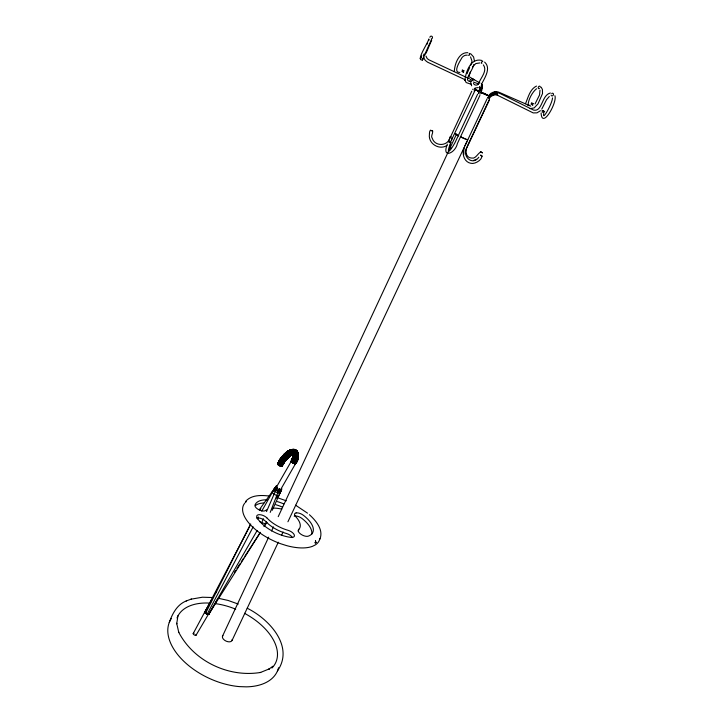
<?xml version="1.0" encoding="UTF-8"?>
<svg xmlns="http://www.w3.org/2000/svg" width="723" height="723" viewBox="0 0 723 723"><rect width="100%" height="100%" fill="white"/><g stroke="black" fill="none" stroke-linecap="round" stroke-linejoin="round"><path stroke-width="1.08" d="M292.67 449.426L293.393 449.661C296.547 452.625 290.827 457.153 293.484 459.819C295.264 461.355 298.382 460.813 297.316 457.704C297.37 453.511 291.965 455.707 290.953 452.481C290.501 449.561 293.881 448.468 296.014 450.149C297.27 454.451 293.104 458.391 291.911 462.34L293.646 454.116L292.652 451.685L291.062 451.233L287.682 452.471L282.413 456.963L277.759 463.805L281.22 458.527L288.043 452.282L292.688 449.778L295.327 449.941C296.457 454.198 292.869 458.03 291.351 461.753C291.758 451.92 302.856 456.33 295.192 463.823C298.228 459.322 295.273 455.4 291.938 452.851C291.27 451.369 293.158 448.594 294.595 449.977C297.216 453.972 288.459 459.792 294.243 461.852C299.042 464.021 299.647 451.279 295.906 450.393C289.2 453.393 283.398 459.222 280.66 466.163C280.75 459.602 292.381 458.608 291.053 452.399C285.974 446.913 280.163 461.554 277.93 464.546C280.307 457.776 286.136 449.986 293.737 449.543L294.234 450.077C297.144 454.622 287.221 461.247 293.8 463.47C298.364 464.573 298.653 454.64 297.632 451.902L297.099 451.495C289.724 452.752 285.504 460.949 281.599 466.254C279.548 466.326 276.114 464.338 278.572 462.042C280.66 456.448 290.357 446.037 294.089 455.526C295.698 456.954 299.241 454.948 297.795 452.932C293.972 450.565 291.089 458.147 287.754 455.553C285.332 453.791 286.489 450.736 289.534 450.384C298.59 445.549 300.786 458.319 295.553 463.66L279.819 491.016M288.314 451.007C286.308 453.646 273.222 461.861 281.446 464.509L289.959 455.716L289.372 453.583L287.754 452.137L286.796 452.074L285.242 453.375L280.858 458.382L284.898 461.229L291.36 453.538L296.087 450.709L296.801 450.836L297.171 452.227L296.105 454.216L294.342 454.713L289.417 453.637L285.404 455.047L282.792 457.343L277.858 463.669L282.955 464.41L287.167 457.813L291.27 453.185L296.972 451.152L297.659 452.372L297.713 455.21L294.731 463.777C306.886 443.814 282.738 454.677 281.003 466.227C282.982 459.747 286.326 452.02 293.005 449.372M464.88 80.352C465.838 71.604 470.763 57.768 481.645 60.407M284.97 453.954L291.134 449.733L292.761 450.049C295.689 452.508 290.727 457.74 294.885 459.078C298.726 460.533 298.816 454.866 297.795 452.58L297.171 452.227C292.842 450.881 290.303 459.159 286.642 456.484C282.494 453.728 287.89 450.989 290.628 450.095C292.652 448.341 294.894 451.486 293.881 453.366C289.236 456.475 282.856 458.274 279.747 463.651L278.21 463.497L281.717 464.726C286.281 460.199 289.986 451.676 297.162 451.857C299.123 453.285 295.924 456.231 294.107 455.02C287.98 448.143 279.539 458.057 277.731 464.139L278.798 461.861L280.479 462.096L282.964 463.832L282.295 465.91L280.47 463.931C284.781 459.186 290.791 453.014 297.605 453.646L298.111 454.252M298.039 452.932C299.674 457.008 293.294 460.461 295.571 463.542M285.874 459.711C276.746 450.375 286.841 465.196 288.622 456.647C288.558 453.827 283.416 451.776 283.823 455.725C287.637 462.648 291.414 451.866 296.331 451.812L297.795 452.932L298.346 454.821M282.286 456.809C287.555 448.64 299.006 454.912 294.134 463.606C295.689 461.03 301.428 450.031 294.505 450.926C290.944 453.556 295.797 458.951 291.676 462.133C293.899 459.521 291.559 452.453 296.557 453.014C302.648 454.677 289.308 470.628 296.791 456.52C298.951 453.601 295.761 447.157 292.815 451.333C292.535 455.056 296.078 458.753 292.173 462.548C294.857 458.997 293.457 444.22 287.682 452.471C287.537 455.653 292.444 456.575 292.797 453.14C293.421 449.706 287.664 449.236 289.083 452.932C290.538 457.767 297.858 450.556 298.228 456.565M450.872 142.485C448.856 140.479 447.627 142.16 450.791 142.521C445.883 154.821 449.155 153.339 455.092 142.44L477.551 94.342M275.535 488.694L291.242 461.337C294.885 460.958 295.969 454.08 294.867 450.791C287.835 446.579 282.856 458.942 280.786 464.112L282.332 465.748L281.943 464.943L287.284 458.292L284.022 454.93L282.205 456.692M296.683 450.908L296.078 454.451L292.472 462.756C294.885 459.539 291.288 454.08 294.894 451.884C300.777 450.772 295.906 460.171 293.674 461.852C291.541 460.054 298.933 455.038 297.243 451.324M552.499 97.912C552.345 103.389 542.114 121.545 543.696 113.737M295.264 462.151C300.262 447.465 281.274 456.828 278.744 463.461L281.943 464.943M297.876 452.634L296.791 456.52L293.339 461.681C304.455 438.924 280.976 454.586 278.599 465.205L281.22 458.707L285.242 453.375M297.524 458.807C299.783 452.453 291.984 451.83 289.128 456.258M297.894 457.921L295.364 463.805L297.252 459.476L293.493 456.692L293.357 451.938L292.499 450.321L289.778 450.221M297.316 459.692L295.481 463.75C305.612 445.54 283.1 455.463 279.06 463.488L282.115 465.16L284.898 461.175L280.858 458.337L277.804 464.338C278.924 455.336 299.702 447.338 296.078 462.16M287.293 458.165L283.859 462.81L281.229 461.726L279.684 460.126L283.768 462.404L281.843 466.218L281.148 464.302C283.488 458.382 286.995 449.625 294.442 449.498L295.237 450.7L295.038 453.077L291.261 461.59C290.836 454.18 299.376 461.482 298.301 454.514M297.731 457.415L294.984 463.823C295.562 460.985 297.939 456.222 294.767 454.261L293.619 454.288L295.228 452.481L294.794 450.266L293.674 449.444L291.134 449.733M482.386 156.285C481.355 154.776 478.942 154.686 481.708 156.078C482.675 159.367 474.993 164.537 470.836 163.29C463.515 161.97 461.482 152.526 464.573 146.642L487.148 98.69M196.069 635.192L208.92 613.429M463.814 148.567L463.814 154.397M279.458 489.064L278.373 491.242C282.187 482.612 274.523 498.861 279.177 489.1C274.324 497.93 282.178 484.076 278.183 491.08M284.826 461.202L286.01 459.629L282.241 465.377L281.148 464.302L278.454 463.461C280.804 455.101 302.431 448.287 293.466 463.316C296.096 458.454 293.032 449.091 286.362 453.059M492.625 95.002L492.038 95.084M296.267 462.096C302.331 444.672 281.898 459.222 280.307 466.064C283.055 459.06 288.92 453.113 295.671 450.113L296.801 450.836M293.99 454.64L294.767 457.776L292.788 462.955C294.189 459.123 294.885 447.998 288.116 451.152M292.345 449.543L293.068 449.833C295.87 453.52 293.357 458.4 291.496 461.934C295.237 457.831 293.511 446.886 286.624 452.182M541.111 113.059C541.961 129.851 557.451 102.422 554.912 95.716M293.086 457.361C292.2 453.719 298.581 453.411 298.156 456.837M293.249 457.867L293.565 455.635L292.553 452.056L290.122 451.035L287.808 451.568M297.298 458.969C297.587 447.799 282.087 458.59 279.394 463.56L282.313 465.567L283.768 462.404M297.704 458.617L298.247 456.285M298.192 454.216L296.475 458.581L293.674 461.852M276.123 486.561L274.415 489.706L275.843 486.687M450.709 142.621L450.095 146.552L450.565 148.233M525.476 103.714C528.133 97.659 529.869 89.146 536.502 86.073M296.493 461.88C296.105 459.81 291.559 458.03 291.242 461.337M482.72 61.672C483.036 59.123 480.162 64.23 481.907 63.226M290.04 450.122C284.654 453.628 281.473 459.846 279.937 465.937L281.527 462.593M297.569 457.171L298.328 455.138M287.23 452.002L281.943 459.268L279.584 465.784C282.377 458.789 288.197 452.453 295.111 449.697M279.223 492.517L280.858 489.588C275.987 499.331 285.233 483.072 280.208 491.034M284.229 455.02L280.614 461.292L279.232 465.603C281.012 455.815 298.482 444.925 293.122 463.145L296.105 456.213L297.099 451.956L296.575 450.565M292.128 460.289L293.574 455.318L293.854 451.36L291.532 450.212L289.155 450.845M177.948 615.707L176.719 623.822L176.683 623.262L178.771 632.408L178.572 631.947C193.547 661.31 228.884 677.812 260.705 672.426L260.244 672.562L269.299 668.883L268.857 669.209L272.806 666.254M205.766 611.513L204.862 612.236L206.191 613.655L204.853 611.803L212.146 599.105M280.397 460.235L278.102 464.762L281.048 458.572L284.022 454.93L280.343 461.084L278.897 465.413L280.479 462.096M293.439 455.58L293.393 456.412M292.381 449.643C286.606 453.294 283.208 459.873 281.319 466.254C284.085 460.289 290.149 450.7 297.731 453.294L298.183 453.917M467.157 73.674L467.383 72.915M293.674 449.444C287.239 452.508 283.787 459.792 281.599 466.254L282.829 463.633M282.675 456.8L279.909 460.696L278.328 464.988C280.334 458.825 286.028 453.646 292.752 454.035M471.767 91.234L449.598 138.952C446.642 146.444 434.749 146.272 432.354 138.454C429.941 136.313 434.469 131.667 431.911 130.628C428.811 128.811 429.616 134.722 429.299 136.295C429.652 144.627 439.946 150.167 446.941 145.44M447.383 144.13C441.211 159.078 455.363 153.448 457.37 143.57L479.882 95.445M448.368 141.907L450.284 136.701L451.215 137.027M292.652 458.49L293.167 456.882M292.652 458.698C297.587 449.561 287.998 449.308 283.561 455.02M292.833 459.141C296.981 453.673 291.477 447.004 286.362 452.788M295.562 460.632L295.897 458.002L294.342 454.713L290.863 453.863L286.642 456.484M295.906 460.659C300.199 446.579 282.612 459.277 280.108 463.777L282.196 466.046L283.073 464.166M296.231 460.65L296.954 455.626C294.171 453.176 289.616 454.424 287.212 456.909M296.529 460.605L298.201 456.005M281.843 466.218C284.166 459.81 287.682 452.761 293.99 449.57M296.782 460.524L297.84 457.668M296.999 460.406L297.885 458.165M426.055 53.267L431.721 40.072M467.139 146.624C464.627 151.261 466.326 158.003 471.387 158.039C475.978 159.512 478.283 151.938 481.22 152.083M319.837 539.259C323.859 529.86 315.906 520.623 309.381 514.686M280.108 463.777L281.148 464.302L282.042 466.145C284.654 459.72 288.278 451.974 295.409 449.878M281.229 489.534C275.608 499.71 285.675 482.34 279.665 491.983M467.654 72.119L469.67 67.564M266.588 521.717L263.994 526.624M270.212 512.39L278.653 490.646C276.945 490.546 272.96 486.236 276.773 487.555M282.196 466.046C285.187 460.334 289.064 449.363 296.972 451.152M428.784 40.461L429.101 39.675M280.108 491.26L281.446 489.091L280.045 492.173L281.609 488.974M451.495 140.163L452.282 137.497M423.75 56.683L422.603 59.584L422.63 58.717M292.029 459.927L292.815 458.129M470.51 71.532L468.92 76.62L479.918 83.018M292.047 460.099L292.978 457.984M293.186 457.867L291.441 461.193M293.222 461.328C298.716 453.258 286.046 450.33 282.585 457.135M293.89 461.699L295.092 455.951L291.496 453.438C286.29 454.568 283 459.656 280.786 464.112M295.571 462.187L296.963 459.015M260.027 521.816L261.636 522.765L263.407 518.698M266.507 511.586L276.24 489.218M427.23 44.094L427.645 43.145M169.263 622.503C172.399 613.592 177.243 604.274 186.679 600.795M424.211 55.635L431.514 39.476M272.209 510.321L281.202 490.601L280.298 489.643M277.713 463.958L278.798 461.861M278.78 462.711L282.232 456.575M470.583 65.585L472.029 61.193L470.546 56.918M473.746 64.519C472.788 71.008 461.771 81.97 471.477 81.419M279.06 463.488L280.669 460.334M281.446 464.509L282.151 463M282.042 466.145L283.045 464.012M478.743 90.908L475.409 89.643L450.167 142.783M222.467 636.285L268.685 537.108M271.55 530.971L273.448 526.886M278.219 516.665L456.439 134.279M481.455 84.428C484.338 78.31 491.568 68.369 484.618 62.097M421.654 55.924L420.524 58.22M423.994 57.027L422.395 60.072M232.11 640.316L278.301 542.214M281.672 535.056L283.109 531.992M287.926 521.771L464.021 147.727M464.988 145.684L466.913 141.6M467.591 145.648L489.471 99.268M489.471 99.774L466.913 147.591C461.554 156.511 472.634 166.173 478.807 157.234M277.343 487.835L275.526 490.926L277.343 487.835L275.526 490.926L277.28 487.962L276.186 489.878M275.526 490.926L277.063 487.862M428.829 38.979C427.889 43.452 415.3 61.103 422.494 59.973M279.44 492.67L281.184 489.715L279.9 491.541M277.487 670.899C294.65 646.235 268.775 618.798 247.221 608.242M291.224 461.455L292.065 459.783M250.673 523.949L205.612 613.231L207.51 614.279L208.956 614.207M274.18 489.48L276.059 486.841M275.074 488.676L276.096 486.706L274.379 489.525M276.249 486.1C273.665 492.969 274.848 486.172 276.656 486.353L274.695 489.073L276.656 486.353L276.249 486.1L276.656 486.353M250.646 524.527L204.826 612.137L205.621 613.231L205.35 612.86M253.167 526.859L207.176 614.161L205.133 612.715M290.863 449.896C297.686 448.902 294.505 458.346 291.821 461.184L294.062 457.74L295.797 452.95L295.617 450.673L294.089 449.498M295.897 460.741L294.442 463.705L295.255 459.177L293.809 454.83M297.252 459.476L295.3 463.054L296.43 461.373M193.204 633.556L204.844 611.848L205.838 611.513M469.805 80.868L469.525 81.383M470.312 79.892L470.61 79.358M279.792 460.099L278.012 463.57L281.148 464.302L286.425 456.8M278.644 462.512L279.946 460.108M278.961 462.919L281.428 458.653M279.458 463.353L285.016 455.508M279.765 463.56C282.901 457.505 288.305 450.293 295.671 450.113C298.617 453.565 295.671 458.608 294.008 462.042L295.635 460.533M274.758 488.974L276.52 486.01M280.09 463.759C283.543 458.011 288.459 450.456 295.906 450.393L296.213 452.58L294.424 454.369M280.434 463.949L285.883 456.249M281.816 464.464L286.868 457.343M282.124 464.518C285.224 459.991 292.336 446.624 298.192 453.574M282.395 464.546L284.528 460.849M282.63 464.528L283.868 462.548M282.82 464.491L287.031 457.587M257.37 518.942L258.463 516.99M261.753 511.152L274.894 487.781M210.863 601.735L205.278 611.522C204.184 613.059 207.347 614.704 208.811 614.315A2.377 0.985 29.8 0 0 208.866 613.366M275.517 488.142L276.611 486.236M215.517 593.24L216.638 591.287M277.533 492.101L279.177 489.236M209.019 614.107L217.442 599.457M472.607 66.859L475.743 63.588L479.837 62.928M204.817 611.956L205.368 613.005L208.604 614.387L257.117 530.565M291.315 461.247L292.3 459.566M541.78 109.092L546.516 99.738L549.308 96.493M276.674 498.283L278.373 495.4M279.503 493.484L281.202 490.601M295.535 463.407L296.529 461.726M469.028 53.99C470.456 51.695 469.498 56.358 468.594 55.391M279.177 489.1L277.424 491.983L277.849 492.182M208.604 614.387L260.416 532.309M295.445 463.235L296.502 461.554M234.496 572.236L235.716 570.357M236.936 568.477L239.991 563.768M241.211 561.888L243.651 558.129M244.871 556.249L260.126 532.734M264.401 526.145L266.841 522.386L265.784 523.786L261.636 522.765M281.048 458.572L283.705 454.884M291.604 461.175L292.725 459.476M279.665 460.388L280.931 458.364M279.765 460.533L281.057 458.427M280.913 461.509L285.305 455.734M281.907 462.124C285.16 457.605 291.496 448.179 297.74 452.227M282.566 462.467L286.66 457.072M283.389 462.783L284.699 460.994M283.588 462.819L284.817 461.102M280.416 491.034L281.645 489.218M295.12 462.865L296.303 461.166M535.038 103.958L539.557 94.921L539.982 90.221M259.349 509.715L275.4 487.175M294.885 462.657L296.123 460.958M490.086 93.963L490.827 94.252M280.931 458.454L282.341 456.611M281.428 458.87L287.754 452.137L291.857 451.712C294.053 452.878 292.49 456.828 295.58 456.9C298.003 457.343 299.006 454.387 297.017 452.978L294.966 453.194L290.275 455.463M281.672 459.06L284.735 455.309M284.537 461.039L287.167 457.813M284.699 461.138L285.928 459.512M292.996 461.527C294.966 458.545 298.716 454.939 296.981 451.089M259.476 510.357L260.858 508.612M285.54 459.521L288.576 456.412M285.721 459.638L287.248 458.002M285.983 459.747L287.284 458.292M245.567 501.455C251.324 494.767 261.337 495.056 269.345 496.059M287.139 458.418L288.567 457.017M286.823 458.373L288.622 456.647M287.004 458.418L288.622 456.855M283.561 455.147L285.413 453.339M283.606 455.309L285.612 453.357M283.687 455.499L285.847 453.42M420.497 58.274L421.301 57.849M540.461 110.718L536.981 112.842L533.212 112.915L497.939 95.481M286.932 456.719L290.167 454.46L293.05 454.216M287.483 457.063C289.824 454.36 297.533 451.848 298.021 457.09M287.736 457.171L291.414 454.225C294.27 453.764 297.587 455.897 297.026 459.096M287.971 457.234L290.004 455.481M288.179 457.252L289.959 455.716M288.35 457.225L289.869 455.924M285.233 454.74L290.022 451.776L292.499 452.426L293.457 455.336M285.404 455.047L287.826 453.176L291.007 452.011C294.659 453.357 294.306 458.599 292.363 461.292C294.722 458.328 299.205 452.264 294.442 449.498M285.603 455.345L289.083 452.932L291.857 452.481C294.876 455.201 295.02 459.846 293.8 463.47C295.861 460.759 296.403 456.547 293.357 454.333M286.091 455.951C287.835 454.469 291.062 451.748 293.158 454.026M285.025 453.583L286.796 452.074M284.97 453.746L286.995 452.011M285.016 454.189L289.092 450.926M315.345 543L316.285 542.241L315.345 543L314.848 542.521M288.875 456.213C294.984 453.448 289.806 455.617 290.04 451.396C295.806 445.567 295.382 458.834 292.074 461.22C294.532 458.346 298.183 452.191 293.737 449.543M529.697 105.224L528.26 105.63M286.407 452.544L288.811 450.899M289.571 456.195L292.372 454.36M290.971 455.219L289.363 456.249M292.155 454.568L290.529 455.436M536.547 88.757C532.499 91.875 528.26 99.422 528.043 105.332M287.944 451.333L290.33 450.086M473.89 160.28L476.448 159.268M450.935 147.709L450.104 147.844M191.008 599.186L202.467 597.216L213.032 597.55M186.2 600.967L191.45 599.024M289.534 450.384L291.74 449.57M289.327 450.592L292.056 449.579M293.258 454.161L296.647 453.664L298.256 455.436M550.402 93.023C541.446 95.056 542.557 112.146 533.547 110.077L499.105 93.032M478.292 87.555L475.327 88.016M481.166 91.469L481.256 90.999M432.743 130.999L430.339 130.248M292.688 454.442L293.945 454.171M475.237 88.486L474.65 88.387M459.864 72.454C452.616 72.77 459.882 61.265 461.274 58.87C462.178 56.475 465.043 54.758 467.302 55.192M491.134 93.077L492.029 93.674M292.056 454.478L293.285 454.342M479.322 90.393L479.846 90.429M474.903 88.486L474.324 88.459M467.817 52.671C458.725 52.119 454.559 64.338 454.315 71.568M478.96 92.173L478.49 92.309L478.942 92.698M293.619 454.288L296.629 454.803L297.84 457.325M472.589 89.281L473.176 89.381M530.067 108.649L534.152 107.926L538.02 103.841L542.512 93.574L542.422 89.507L541.175 87.194M208.125 614.315L205.368 613.005L204.952 611.676M205.748 611.604L205.278 611.522L205.368 613.005L206.85 614.017M218.346 598.273L228.079 600.442L238.247 604.067M474.415 89.751L474.695 89.724M478.255 93.294L478.554 93.629M541.988 111.866L544.021 112.815L543.497 112.436M278.653 490.646L280.714 491.215M474.469 91.134L474.044 90.89M530.953 103.995L532.851 105.187L532.462 104.808M530.736 106.164L498.852 92.192M424.121 55.933L423.289 55.319M473.14 80.768L471.071 80.081M278.671 498.129L286.317 500.822M471.306 84.311L466.163 82.549L464.844 80.045M473.529 82.133L478.644 83.922M489.245 96.249L481.193 92.661M479.557 91.342L476.909 90.348L478.816 91.423M489.317 94.849L489.914 95.201M477.18 90.538L479.024 91.378M480.867 92.21L482.711 93.041M424.085 54.342L425.025 54.74L423.913 54.18M480.912 91.957L482.395 92.634M450.772 136.954L450.302 136.719M463.1 70.447C459.982 69.074 466.371 71.957 463.181 70.556M469.498 78.816L428.793 59.774L427.176 58.527L425.964 56.069M465.323 79.837L427.591 62.187L425.251 60.361L423.723 57.713M488.829 96.493L488.396 96.358L490.049 97.741M482.313 92.526L485.992 94.279M481.509 92.743L488.504 95.734L483.895 93.339M488.359 97.795L487.682 97.524L489.516 98.599M532.245 103.371C529.435 101.952 535.436 104.898 532.48 103.407M294.785 449.57L296.313 450.33M479.629 93.845L480.126 94.107M489.67 95.418L489.191 95.382L490.655 96.954M486.57 94.65L488.802 95.707M295.617 505.214L307.519 513.167M490.61 94.478C489.363 94.126 490.935 96.249 491.541 96.376M205.088 611.586L205.368 613.005L207.817 614.36M482.431 152.824L481.536 152.282M205.368 613.005L207.51 614.279M463.072 71.984L463.642 72.318L461.825 71.206M449.019 150.158L448.558 149.778M480.334 151.541L482.431 152.815M480.434 92.716L480.894 93.104M470.655 53.728L473.574 56.891L474.487 61.193M475.409 89.643L479.385 91.785A1.292 0.488 18.5 0 1 479.683 91.026M296.014 450.149L297.632 451.902M483.344 64.889C487.926 71.089 480.162 78.265 478.545 83.904C477.135 85.892 473.963 85.278 473.502 83.38M471.622 85.811L470.519 81.518M539.457 88.549A1.31 0.958 -63.3 0 1 538.219 87.89A1.31 0.958 -63.3 0 1 539.213 86.236A1.31 0.958 -63.3 0 1 540.28 87.185M492.191 92.417A1.301 0.533 64.9 0 1 493.068 93.032M493.475 94.469A1.301 0.533 64.9 0 1 493.42 94.65M494.143 94.379A1.31 0.615 73.3 0 1 493.809 94.361M493.619 91.938A1.31 0.615 73.3 0 1 494.261 92.86M494.568 91.568A1.319 0.678 82.1 0 1 495.219 92.246M495.861 91.487A1.329 0.723 -88.7 0 1 496.285 92.119M496.349 92.436A1.329 0.723 -88.7 0 1 496.367 92.779M497.108 91.685A1.329 0.759 -79.4 0 1 497.343 92.833M498.129 91.929A1.338 0.777 -69.9 0 1 498.264 93.059M481.762 89.95A1.274 0.56 14.6 0 1 481.229 90.492M481.916 88.631A1.274 0.714 10.6 0 1 481.925 89.363M481.907 87.375A1.274 0.859 5.6 0 1 481.889 88.586M481.753 86.236A1.283 0.976 -1.2 0 1 481.97 87.781M481.455 85.287A1.283 1.075 -11 0 1 481.97 87.067M481.663 84.672A1.301 1.139 -24.8 0 1 481.898 86.48M481.726 84.284A1.31 1.184 -41.2 0 1 481.934 85.748M481.446 83.904A1.329 1.193 -56.5 0 1 481.798 85.097M551.712 93.52A1.41 1.139 -61.7 0 1 553.393 93.827A1.41 1.139 -61.7 0 1 552.67 95.761A1.41 1.139 -61.7 0 1 551.116 95.12M492.453 95.825A1.31 0.488 58.7 0 1 491.197 94.406A1.31 0.488 58.7 0 1 491.64 93.674M493.384 95.309A1.319 0.56 67.2 0 1 492.182 94.017A1.319 0.56 67.2 0 1 492.734 93.041M494.351 94.83A1.329 0.624 75.9 0 1 493.213 93.972A1.329 0.624 75.9 0 1 493.692 92.472M495.237 94.632A1.338 0.669 84.9 0 1 494.152 93.755A1.338 0.669 84.9 0 1 494.848 92.201M496.114 94.577A1.347 0.705 -85.9 0 1 495.083 93.692A1.347 0.705 -85.9 0 1 495.996 92.128M497.153 94.442A1.356 0.723 -76.7 0 1 495.987 94.126A1.356 0.723 -76.7 0 1 496.936 92.228M497.776 94.912A1.356 0.732 -67.5 0 1 496.828 94.216A1.356 0.732 -67.5 0 1 497.993 92.535M479.828 91.062A1.292 0.66 15.2 0 1 479.756 89.878M481.283 90.258A1.292 0.66 15.2 0 1 481.635 90.628M480.352 90.357A1.301 0.813 11.2 0 1 479.774 88.92M480.84 89.652A1.301 0.949 5.8 0 1 479.747 88.161M481.789 88.079A1.301 0.949 5.8 0 1 481.988 88.287M481.256 88.929A1.31 1.057 -1.8 0 1 479.692 87.619M481.265 88.323A1.319 1.148 -13.4 0 1 479.647 87.257M481.184 87.835A1.338 1.211 -29.9 0 1 479.602 87.067M481.22 85.441A1.338 1.211 -29.9 0 1 481.536 85.54M481.346 87.311A1.356 1.238 -47.4 0 1 479.584 87.004A1.365 1.247 -62.2 0 0 481.373 86.823M429.887 37.307A1.383 1.301 -76.5 0 1 431.288 36.141A1.383 1.301 -76.5 0 1 432.481 37.488A1.383 1.301 -76.5 0 1 431.279 38.879M267.076 499.846A27.42 12.671 25 0 0 254.993 505.052A6.055 2.802 24.3 0 0 258.915 509.778A6.055 2.802 24.3 0 0 265.703 510.438A24.329 11.315 25.2 0 1 266.579 509.796M277.298 501.59A27.42 12.671 25 0 1 283.778 503.922M319.882 538.599A41.807 19.53 25.1 0 1 315.355 544.889L312.589 546.281A41.807 19.53 25.1 0 1 286.389 545.549L281.148 543.895A41.807 19.53 25.1 0 1 244.473 503.533M245.025 502.856A41.807 19.53 25.1 0 1 246.326 501.635M298.771 529.236A24.257 11.342 24.9 0 1 298.274 531.17M311.685 534.387A27.429 12.788 25.3 0 0 301.862 518.373A5.947 2.72 25.5 0 0 294.189 516.159M256.538 518.084A6.155 2.919 24.5 0 1 265.594 521.31A24.094 11.188 25.1 0 0 286.471 533.52A6.191 2.946 25.5 0 1 292.472 537.569M255.508 505.522A27.384 12.743 25 0 1 263.805 503M275.852 504.717A27.384 12.743 25 0 1 282.322 507.049M272.987 508.133A24.329 11.315 25.2 0 1 281.753 509.128M279.62 491.929A3.85 1.085 29.8 0 1 279.015 493.294A3.85 1.085 29.8 0 1 274.379 490.781A3.85 1.085 29.8 0 1 274.46 489.128M278.726 495.02A3.85 1.094 29.8 0 1 276.936 495.562A3.85 1.094 29.8 0 1 272.716 492.996A3.85 1.094 29.8 0 1 273.059 491.577M195.942 634.46A1.663 0.723 29.7 0 1 195.355 635.336A1.663 0.723 29.7 0 1 193.312 634.062A1.663 0.723 29.7 0 1 194.144 633.33M244.464 613.294A54.18 31.613 25.1 0 1 271.929 668.043M177.027 617.993A54.18 31.613 25.1 0 1 208.631 603.036M215.481 603.642A54.18 31.613 25.1 0 1 235.68 609.164M278.536 667.772A59.295 34.984 25.1 0 1 246.308 686.85L239.449 686.615A59.295 34.984 25.1 0 1 182.829 660.316A59.295 34.984 25.1 0 1 171.288 618.599M232.191 639.494A5.242 3.055 25.1 0 1 226.326 641.229A5.242 3.055 25.1 0 1 222.883 635.598M467.736 139.638A6.308 0.515 25.1 0 1 466.353 139.25M465.196 138.816A6.308 0.515 25.1 0 1 460.858 136.864M458.228 135.508A6.308 0.515 25.1 0 1 456.593 134.198M467.438 139.864A7.944 0.642 25.1 0 1 460.515 136.855M458.744 135.96A7.944 0.642 25.1 0 1 455.824 133.638M420.687 57.948L420.316 58.572L420.687 57.948M315.499 540.714L315.517 541.22L315.499 540.714M544.609 111.613L542.232 110.511L544.609 111.613M474.026 79.702L471.568 78.563L474.026 79.702M296.132 512.914A5.956 2.711 25.5 0 0 295.671 516.611A24.284 11.279 24.9 0 1 298.626 529.607A6.109 2.847 25.9 0 0 301.066 534.351A6.109 2.847 25.9 0 0 308.36 536.15A27.465 12.716 25.3 0 0 303.344 515.255A5.956 2.711 25.5 0 0 296.132 512.914M267.085 518.084A24.121 11.125 25.1 0 0 287.998 530.293A6.2 2.937 25.5 0 1 294.252 534.83A6.2 2.937 25.5 0 1 290.881 537.379A27.637 12.878 25.1 0 1 257.063 517.605A6.164 2.901 24.5 0 1 259.729 514.668A6.164 2.901 24.5 0 1 267.085 518.084"/></g></svg>
